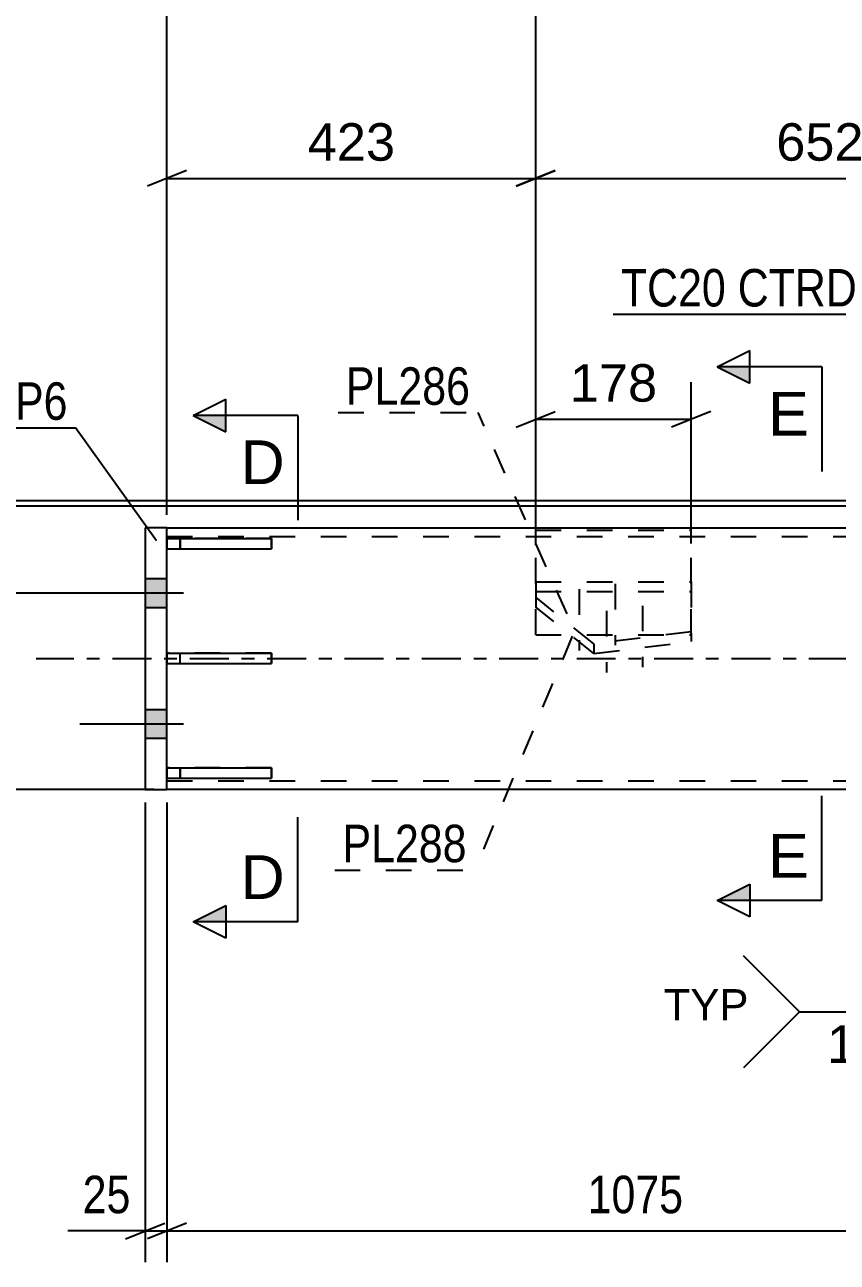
# Model space of a CAD drawing. Header units: millimetres. Extents: x 0 to 2086, y 0 to 594.
# Drawn here: x 60.1 to 122.3, y 447.2 to 541.8 of the extents above; entities that cross this region are included whole.
import ezdxf

# ---------------------------------------------------------------- set-up
doc = ezdxf.new("R2010")
doc.units = ezdxf.units.MM
doc.linetypes.add('DXK_LINE_DOT2', pattern=[3.9198, 1.9599, -1.9599])
doc.linetypes.add('DXK_LINE_DOT3', pattern=[5.9187, 2.979, -0.9799, 0.9799, -0.9799])
doc.styles.add('Arial', font='arial.ttf', dxfattribs={"height": 0.2})
doc.styles.add('Arial Narrow', font='ARIALN.TTF', dxfattribs={"height": 0.2})

# ---------------------------------------------------------------- blocks, each defined once
blk = doc.blocks.new('Part-284858482-1276 - 1225')
at = {"color": 7, "linetype": 'DXK_LINE_DOT2'}
for p, q in [((99.229, 495.125), (99.229, 503.125)), ((99.229, 503.125), (111.119, 503.125)), ((111.119, 495.125), (111.119, 503.125)), ((99.229, 495.125), (111.119, 495.125))]:
    blk.add_line(p, q, dxfattribs=at)
blk = doc.blocks.new('Part-284858482-1315 - 1225')
at = {"color": 2, "linetype": 'Continuous'}
for p, q in [((71.027, 502.497), (79.027, 502.497)), ((71.027, 502.497), (71.027, 501.697)), ((79.027, 502.497), (79.027, 501.697)), ((71.027, 501.697), (79.027, 501.697))]:
    blk.add_line(p, q, dxfattribs=at)
at = {"color": 7, "linetype": 'DXK_LINE_DOT2'}
blk.add_line((72.027, 501.697), (72.027, 502.497), dxfattribs=at)
blk = doc.blocks.new('Part-284858482-1316 - 1225')
at = {"color": 2, "linetype": 'Continuous'}
for p, q in [((71.027, 493.73), (79.027, 493.73)), ((71.027, 493.73), (71.027, 492.93)), ((79.027, 493.73), (79.027, 492.93)), ((71.027, 492.93), (79.027, 492.93))]:
    blk.add_line(p, q, dxfattribs=at)
at = {"color": 7, "linetype": 'DXK_LINE_DOT2'}
blk.add_line((72.027, 492.93), (72.027, 493.73), dxfattribs=at)
blk = doc.blocks.new('Part-284858482-1317 - 1225')
at = {"color": 2, "linetype": 'Continuous'}
for p, q in [((71.027, 484.963), (79.027, 484.963)), ((71.027, 484.963), (71.027, 484.163)), ((79.027, 484.963), (79.027, 484.163)), ((71.027, 484.163), (79.027, 484.163))]:
    blk.add_line(p, q, dxfattribs=at)
at = {"color": 7, "linetype": 'DXK_LINE_DOT2'}
blk.add_line((72.027, 484.163), (72.027, 484.963), dxfattribs=at)
blk = doc.blocks.new('Part-284858482-1318 - 1225')
at = {"color": 7, "linetype": 'DXK_LINE_DOT2'}
for p, q in [((79.027, 502.497), (71.027, 502.497)), ((71.027, 502.497), (71.027, 501.697)), ((72.027, 502.497), (72.027, 501.697)), ((79.027, 501.697), (79.027, 502.497)), ((71.027, 501.697), (79.027, 501.697))]:
    blk.add_line(p, q, dxfattribs=at)
blk = doc.blocks.new('Part-284858482-1319 - 1225')
at = {"color": 7, "linetype": 'DXK_LINE_DOT2'}
for p, q in [((79.027, 493.73), (71.027, 493.73)), ((71.027, 493.73), (71.027, 492.93)), ((72.027, 492.93), (72.027, 493.73)), ((79.027, 492.93), (79.027, 493.73)), ((71.027, 492.93), (79.027, 492.93))]:
    blk.add_line(p, q, dxfattribs=at)
blk = doc.blocks.new('Part-284858482-1320 - 1225')
at = {"color": 7, "linetype": 'DXK_LINE_DOT2'}
for p, q in [((79.027, 484.963), (71.027, 484.963)), ((71.027, 484.963), (71.027, 484.163)), ((72.027, 484.963), (72.027, 484.163)), ((79.027, 484.163), (79.027, 484.963)), ((71.027, 484.163), (79.027, 484.163))]:
    blk.add_line(p, q, dxfattribs=at)
blk = doc.blocks.new('Bolt-284858482-1344 - 1225')
at = {"linetype": 'Continuous'}
for points in [[(69.361, 499.406), (69.361, 497.206), (71.027, 497.206), (71.027, 499.406)], [(69.361, 499.406), (69.361, 497.206), (71.027, 497.206), (71.027, 499.406)], [(69.361, 489.406), (69.361, 487.206), (71.027, 487.206), (71.027, 489.406)], [(69.361, 489.406), (69.361, 487.206), (71.027, 487.206), (71.027, 489.406)]]:
    blk.add_hatch(color=1, dxfattribs=at).paths.add_polyline_path(points)
at = {"color": 1, "linetype": 'Continuous'}
for p, q in [((71.027, 499.406), (69.361, 499.406)), ((71.027, 499.406), (69.361, 499.406)), ((72.294, 498.306), (64.361, 498.306)), ((72.294, 498.306), (64.361, 498.306)), ((71.027, 497.206), (69.361, 497.206)), ((71.027, 497.206), (69.361, 497.206)), ((71.027, 489.406), (69.361, 489.406)), ((71.027, 489.406), (69.361, 489.406)), ((72.294, 488.306), (64.361, 488.306)), ((72.294, 488.306), (64.361, 488.306)), ((71.027, 487.206), (69.361, 487.206)), ((71.027, 487.206), (69.361, 487.206))]:
    blk.add_line(p, q, dxfattribs=at)
blk = doc.blocks.new('Part-284858482-1361 - 1225')
at = {"color": 2, "linetype": 'Continuous'}
for p, q in [((71.027, 503.306), (142.694, 503.306)), ((142.694, 501.972), (142.694, 503.306)), ((142.694, 501.972), (142.694, 483.306)), ((142.694, 483.306), (71.027, 483.306))]:
    blk.add_line(p, q, dxfattribs=at)
at = {"color": 7, "linetype": 'DXK_LINE_DOT2'}
for p, q in [((71.027, 483.306), (71.027, 503.306)), ((71.027, 502.639), (142.694, 502.639)), ((142.694, 503.204), (142.694, 501.972)), ((71.027, 483.972), (142.694, 483.972)), ((142.694, 483.972), (142.694, 484.023))]:
    blk.add_line(p, q, dxfattribs=at)
at = {"color": 7, "linetype": 'DXK_LINE_DOT3'}
blk.add_line((152.694, 493.306), (61.027, 493.306), dxfattribs=at)
blk = doc.blocks.new('Part-284858482-1431 - 1225')
at = {"color": 2, "linetype": 'Continuous'}
for p, q in [((69.361, 503.306), (69.361, 483.306)), ((71.027, 503.306), (69.361, 503.306)), ((71.027, 483.306), (71.027, 503.306)), ((69.361, 483.306), (71.027, 483.306))]:
    blk.add_line(p, q, dxfattribs=at)
blk = doc.blocks.new('Bolt-284858482-1525 - 1225')
at = {"color": 1, "linetype": 'DXK_LINE_DOT2'}
for p, q in [((102.555, 498.631), (102.555, 493.932)), ((105.313, 499.034), (105.313, 494.336)), ((104.653, 496.954), (104.653, 492.255)), ((107.411, 497.357), (107.411, 492.659))]:
    blk.add_line(p, q, dxfattribs=at)
blk = doc.blocks.new('Part-284858482-1526 - 1225')
at = {"color": 7, "linetype": 'DXK_LINE_DOT2'}
for p, q in [((99.229, 499.188), (111.119, 499.188)), ((99.229, 499.188), (99.229, 497.255)), ((111.119, 499.188), (111.119, 494.612)), ((99.229, 498.436), (111.119, 498.436)), ((103.688, 494.443), (99.229, 498.007)), ((103.688, 493.692), (99.229, 497.255)), ((111.119, 495.364), (103.688, 494.443)), ((103.688, 493.692), (111.119, 494.612)), ((103.688, 494.443), (103.688, 493.692))]:
    blk.add_line(p, q, dxfattribs=at)
blk = doc.blocks.new('StraightDimension-284858482-1664 - 1225')
at = {"color": 7, "linetype": 'Continuous'}
blk.add_line((70.027, 483.306), (41.497, 483.306), dxfattribs=at)
blk = doc.blocks.new('StraightDimension-284858482-1671 - 1225')
at = {"color": 7, "linetype": 'Continuous'}
for p, q in [((52.538, 496.806), (51.338, 499.806)), ((68.361, 498.306), (41.497, 498.306)), ((51.938, 483.306), (51.938, 498.306)), ((51.338, 484.806), (52.538, 481.806)), ((70.027, 483.306), (41.497, 483.306))]:
    blk.add_line(p, q, dxfattribs=at)
at = {"color": 0}
blk.add_wipeout([(51.188, 494.148), (46.988, 494.148), (46.988, 487.464), (51.188, 487.464)], dxfattribs=at)
at = {"color": 3, "style": 'Arial Narrow'}
blk.add_text('225', height=2.8633, rotation=90.00021, dxfattribs=at).set_placement((50.588, 488.064))
at = {"color": 0, "linetype": 'Continuous'}
blk.add_wipeout([(51.238, 498.906), (51.238, 503.106), (40.897, 503.106), (40.897, 498.906)], dxfattribs=at)
at = {"color": 3, "linetype": 'Continuous', "style": 'Arial Narrow'}
blk.add_text('13823', height=2.8633, dxfattribs=at).set_placement((41.497, 499.506))
blk = doc.blocks.new('StraightDimension-284858482-1678 - 1225')
at = {"color": 7, "linetype": 'Continuous'}
for p, q in [((175.029, 504.973), (41.497, 504.973)), ((68.361, 498.306), (41.497, 498.306))]:
    blk.add_line(p, q, dxfattribs=at)
blk = doc.blocks.new('StraightDimension-284858482-1743 - 1225')
at = {"color": 7, "linetype": 'Continuous'}
blk.add_line((141.696, 504.973), (26.499, 504.973), dxfattribs=at)
blk = doc.blocks.new('StraightDimension-284858482-1752 - 1225')
at = {"color": 7, "linetype": 'Continuous'}
for p, q in [((29.349, 505.373), (29.349, 509.451)), ((29.349, 505.373), (29.349, 509.451)), ((28.749, 506.873), (29.949, 503.873)), ((29.949, 503.473), (28.749, 506.473)), ((142.029, 505.373), (26.499, 505.373)), ((29.349, 504.973), (29.349, 505.373)), ((141.696, 504.973), (26.499, 504.973))]:
    blk.add_line(p, q, dxfattribs=at)
at = {"color": 0}
blk.add_wipeout([(28.599, 508.926), (24.399, 508.926), (24.399, 505.898), (28.599, 505.898)], dxfattribs=at)
at = {"color": 3, "style": 'Arial Narrow'}
blk.add_text('6', height=2.863, rotation=90.00021, dxfattribs=at).set_placement((27.999, 506.498))
blk = doc.blocks.new('StraightDimension-284858482-7348 - 1225')
at = {"color": 7, "linetype": 'Continuous'}
for p, q in [((99.229, 501.988), (99.229, 532.881)), ((142.696, 505.214), (142.696, 532.881)), ((100.729, 530.631), (97.729, 529.431)), ((99.229, 530.031), (142.696, 530.031)), ((141.196, 529.431), (144.196, 530.631))]:
    blk.add_line(p, q, dxfattribs=at)
at = {"color": 0}
blk.add_wipeout([(124.898, 530.781), (124.898, 534.981), (117.027, 534.981), (117.027, 530.781)], dxfattribs=at)
at = {"color": 3, "style": 'Arial'}
blk.add_text('652', height=2.8652, dxfattribs=at).set_placement((117.627, 531.381))
blk = doc.blocks.new('StraightDimension-284858482-7349 - 1225')
at = {"color": 7, "linetype": 'Continuous'}
for p, q in [((71.027, 504.306), (71.027, 532.881)), ((99.229, 501.988), (99.229, 532.881)), ((72.527, 530.631), (69.527, 529.431)), ((71.027, 530.031), (99.229, 530.031)), ((97.729, 529.431), (100.729, 530.631))]:
    blk.add_line(p, q, dxfattribs=at)
at = {"color": 0}
blk.add_wipeout([(89.064, 530.781), (89.064, 534.981), (81.193, 534.981), (81.193, 530.781)], dxfattribs=at)
at = {"color": 3, "style": 'Arial'}
blk.add_text('423', height=2.8652, dxfattribs=at).set_placement((81.793, 531.381))
blk = doc.blocks.new('StraightDimension-284858482-7780 - 1225')
at = {"color": 7, "linetype": 'Continuous'}
for p, q in [((99.229, 502.122), (99.229, 514.457)), ((111.119, 502.122), (111.119, 514.457)), ((97.729, 511.007), (100.729, 512.207)), ((112.619, 512.207), (109.619, 511.007)), ((99.229, 511.607), (111.119, 511.607))]:
    blk.add_line(p, q, dxfattribs=at)
at = {"color": 0}
blk.add_wipeout([(109.11, 512.357), (109.11, 516.557), (101.239, 516.557), (101.239, 512.357)], dxfattribs=at)
at = {"color": 3, "style": 'Arial'}
blk.add_text('178', height=2.8652, dxfattribs=at).set_placement((101.839, 512.957))
blk = doc.blocks.new('StraightDimension-284858482-9782 - 1225')
at = {"color": 7, "linetype": 'Continuous'}
for p, q in [((71.027, 482.306), (71.027, 447.159)), ((142.694, 482.306), (142.694, 447.159)), ((72.527, 450.159), (69.527, 448.959)), ((71.027, 449.559), (142.694, 449.559)), ((141.194, 448.959), (144.194, 450.159))]:
    blk.add_line(p, q, dxfattribs=at)
at = {"color": 0}
blk.add_wipeout([(111.117, 450.309), (111.117, 454.509), (102.604, 454.509), (102.604, 450.309)], dxfattribs=at)
at = {"color": 3, "style": 'Arial Narrow'}
blk.add_text('1075', height=2.8633, dxfattribs=at).set_placement((103.204, 450.909))
blk = doc.blocks.new('StraightDimension-284858482-9783 - 1225')
at = {"color": 7, "linetype": 'Continuous'}
for p, q in [((69.361, 482.306), (69.361, 447.159)), ((71.027, 482.306), (71.027, 447.159)), ((69.361, 449.559), (63.454, 449.559)), ((69.361, 449.559), (63.454, 449.559)), ((67.861, 448.959), (70.861, 450.159)), ((69.361, 449.559), (71.027, 449.559)), ((72.527, 450.159), (69.527, 448.959))]:
    blk.add_line(p, q, dxfattribs=at)
at = {"color": 0}
blk.add_wipeout([(68.836, 450.309), (68.836, 454.509), (63.979, 454.509), (63.979, 450.309)], dxfattribs=at)
at = {"color": 3, "style": 'Arial Narrow'}
blk.add_text('25', height=2.8633, dxfattribs=at).set_placement((64.579, 450.909))
blk = doc.blocks.new('StraightDimension-284858482-18126 - 1225')
at = {"color": 7, "linetype": 'Continuous'}
for p, q in [((99.229, 504.125), (99.229, 568.18)), ((142.696, 505.973), (142.696, 568.18)), ((100.729, 565.93), (97.729, 564.73)), ((141.196, 564.73), (144.196, 565.93)), ((99.229, 565.33), (142.696, 565.33))]:
    blk.add_line(p, q, dxfattribs=at)
at = {"color": 0}
blk.add_wipeout([(124.305, 566.08), (124.305, 570.28), (117.62, 570.28), (117.62, 566.08)], dxfattribs=at)
at = {"color": 3, "style": 'Arial Narrow'}
blk.add_text('652', height=2.8633, dxfattribs=at).set_placement((118.22, 566.68))
blk = doc.blocks.new('StraightDimension-284858482-18127 - 1225')
at = {"color": 7, "linetype": 'Continuous'}
for p, q in [((71.027, 504.306), (71.027, 568.18)), ((99.229, 504.125), (99.229, 568.18)), ((72.527, 565.93), (69.527, 564.73)), ((97.729, 564.73), (100.729, 565.93)), ((71.027, 565.33), (99.229, 565.33))]:
    blk.add_line(p, q, dxfattribs=at)
at = {"color": 0}
blk.add_wipeout([(88.47, 566.08), (88.47, 570.28), (81.786, 570.28), (81.786, 566.08)], dxfattribs=at)
at = {"color": 3, "style": 'Arial Narrow'}
blk.add_text('423', height=2.8633, dxfattribs=at).set_placement((82.386, 566.68))
blk = doc.blocks.new('SectionMark-284858482-10171 - 1225')
at = {"linetype": 'Continuous'}
for points in [[(115.619, 515.61), (115.619, 514.36), (113.119, 515.61)], [(115.619, 476.061), (115.619, 474.811), (113.119, 474.811)]]:
    blk.add_hatch(color=6, dxfattribs=at).paths.add_polyline_path(points)
at = {"color": 6, "linetype": 'Continuous'}
for p, q in [((113.119, 515.61), (115.619, 516.86)), ((115.619, 514.36), (115.619, 516.86)), ((121.119, 515.61), (113.119, 515.61)), ((113.119, 515.61), (115.619, 514.36)), ((121.119, 515.61), (121.119, 507.61)), ((121.119, 474.811), (121.119, 482.811)), ((113.119, 474.811), (115.619, 476.061)), ((115.619, 476.061), (115.619, 473.561)), ((121.119, 474.811), (113.119, 474.811)), ((115.619, 473.561), (113.119, 474.811))]:
    blk.add_line(p, q, dxfattribs=at)
at = {"color": 0, "linetype": 'Continuous'}
for points in [[(120.119, 510.36), (120.119, 513.86), (117.009, 513.86), (117.009, 510.36)], [(120.119, 476.561), (120.119, 480.061), (117.009, 480.061), (117.009, 476.561)]]:
    blk.add_wipeout(points, dxfattribs=at)
at = {"color": 3, "linetype": 'Continuous', "style": 'Arial'}
for p in [(117.009, 510.36), (117.009, 476.561)]:
    blk.add_text('E', height=3.343, dxfattribs=at).set_placement(p)
blk = doc.blocks.new('Mark-284858482-1427 - 1225')
at = {"color": 30, "linetype": 'Continuous'}
for p in [(56.616, 510.968), (70.234, 502.327)]:
    blk.add_line(p, (64.027, 510.968), dxfattribs=at)
at = {"color": 0}
blk.add_wipeout([(63.427, 511.568), (63.427, 514.568), (57.216, 514.568), (57.216, 511.568)], dxfattribs=at)
blk.add_wipeout([(63.427, 511.568), (63.427, 514.568), (57.216, 514.568), (57.216, 511.568)], dxfattribs=at)
at = {"color": 3, "style": 'Arial Narrow'}
blk.add_text('SP6', height=2.8633, dxfattribs=at).set_placement((57.216, 511.568))
blk = doc.blocks.new('Mark-284858482-7396 - 1225')
at = {"color": 30, "linetype": 'Continuous'}
for p in [(105.148, 519.634), (133.366, 503.306)]:
    blk.add_line(p, (124.41, 519.634), dxfattribs=at)
at = {"color": 0}
for points in [[(113.784, 520.234), (113.784, 523.234), (105.748, 523.234), (105.748, 520.234)], [(123.81, 520.234), (123.81, 523.234), (114.684, 523.234), (114.684, 520.234)]]:
    blk.add_wipeout(points, dxfattribs=at)
for points in [[(113.784, 520.234), (113.784, 523.234), (105.748, 523.234), (105.748, 520.234)], [(123.81, 520.234), (123.81, 523.234), (114.684, 523.234), (114.684, 520.234)]]:
    blk.add_wipeout(points, dxfattribs=at)
at = {"color": 3, "style": 'Arial Narrow'}
for s, p in [('TC20', (105.748, 520.234)), ('CTRD', (114.684, 520.234))]:
    blk.add_text(s, height=2.8633, dxfattribs=at).set_placement(p)
blk = doc.blocks.new('WeldMark-284858482-7539 - 1225')
at = {"linetype": 'Continuous'}
blk.add_hatch(color=30, dxfattribs=at).paths.add_polyline_path([(140.582, 481.047), (142.694, 483.306), (141.894, 480.319)])
at = {"color": 30, "linetype": 'Continuous'}
for p in [(142.694, 483.306), (119.401, 466.303)]:
    blk.add_line(p, (133.257, 466.303), dxfattribs=at)
at = {"color": 3, "linetype": 'Continuous'}
for p, q in [((119.401, 466.303), (115.115, 470.589)), ((119.401, 466.303), (115.115, 462.017)), ((126.014, 466.303), (130.3, 466.303)), ((130.3, 466.303), (126.014, 462.017)), ((126.014, 462.017), (126.014, 466.303))]:
    blk.add_line(p, q, dxfattribs=at)
for start, end in [(90, 270), (270, 90)]:
    blk.add_arc((133.257, 466.303), 1.5, start, end, dxfattribs=at)
at = {"color": 0}
blk.add_wipeout([(125.357, 462.203), (125.357, 465.603), (121.301, 465.603), (121.301, 462.203)], dxfattribs=at)
at = {"color": 3, "style": 'Arial'}
blk.add_text('12', height=2.8652, dxfattribs=at).set_placement((121.501, 462.403))
at = {"color": 0, "linetype": 'Continuous'}
blk.add_wipeout([(115.501, 465.653), (115.501, 468.153), (109.021, 468.153), (109.021, 465.653)], dxfattribs=at)
blk.add_wipeout([(115.501, 465.653), (115.501, 468.153), (109.021, 468.153), (109.021, 465.653)], dxfattribs=at)
at = {"color": 3, "linetype": 'Continuous', "style": 'Arial'}
blk.add_text('TYP', height=2.3877, dxfattribs=at).set_placement((109.021, 465.653))
blk = doc.blocks.new('Mark-284858482-7867 - 1225')
at = {"color": 30, "linetype": 'DXK_LINE_DOT2'}
for p in [(84.116, 512.117), (101.627, 496.744)]:
    blk.add_line(p, (94.82, 512.117), dxfattribs=at)
at = {"color": 0}
blk.add_wipeout([(94.22, 512.717), (94.22, 515.717), (84.716, 515.717), (84.716, 512.717)], dxfattribs=at)
blk.add_wipeout([(94.22, 512.717), (94.22, 515.717), (84.716, 515.717), (84.716, 512.717)], dxfattribs=at)
at = {"color": 3, "style": 'Arial Narrow'}
blk.add_text('PL286', height=2.8633, dxfattribs=at).set_placement((84.716, 512.717))
blk = doc.blocks.new('Mark-284858482-7870 - 1225')
at = {"color": 30, "linetype": 'DXK_LINE_DOT2'}
for p in [(102.028, 495.018), (83.854, 477.145)]:
    blk.add_line(p, (94.558, 477.145), dxfattribs=at)
at = {"color": 0}
blk.add_wipeout([(93.958, 477.745), (93.958, 480.745), (84.454, 480.745), (84.454, 477.745)], dxfattribs=at)
blk.add_wipeout([(93.958, 477.745), (93.958, 480.745), (84.454, 480.745), (84.454, 477.745)], dxfattribs=at)
at = {"color": 3, "style": 'Arial Narrow'}
blk.add_text('PL288', height=2.8633, dxfattribs=at).set_placement((84.454, 477.745))
blk = doc.blocks.new('SectionMark-284858482-9925 - 1225')
at = {"linetype": 'Continuous'}
for points in [[(75.527, 511.903), (75.527, 510.653), (73.027, 511.903)], [(75.527, 474.434), (75.527, 473.184), (73.027, 473.184)]]:
    blk.add_hatch(color=6, dxfattribs=at).paths.add_polyline_path(points)
at = {"color": 6, "linetype": 'Continuous'}
for p, q in [((73.027, 511.903), (75.527, 513.153)), ((75.527, 510.653), (75.527, 513.153)), ((81.027, 511.903), (73.027, 511.903)), ((73.027, 511.903), (75.527, 510.653)), ((81.027, 511.903), (81.027, 503.903)), ((81.027, 473.184), (81.027, 481.184)), ((73.027, 473.184), (75.527, 474.434)), ((75.527, 474.434), (75.527, 471.934)), ((81.027, 473.184), (73.027, 473.184)), ((75.527, 471.934), (73.027, 473.184))]:
    blk.add_line(p, q, dxfattribs=at)
at = {"color": 0, "linetype": 'Continuous'}
for points in [[(80.027, 506.653), (80.027, 510.153), (76.657, 510.153), (76.657, 506.653)], [(80.027, 474.934), (80.027, 478.434), (76.657, 478.434), (76.657, 474.934)]]:
    blk.add_wipeout(points, dxfattribs=at)
at = {"color": 3, "linetype": 'Continuous', "style": 'Arial'}
for p in [(76.657, 506.653), (76.657, 474.934)]:
    blk.add_text('D', height=3.343, dxfattribs=at).set_placement(p)

msp = doc.modelspace()

# ---------------------------------------------------------------- block references
for name in ['Part-284858482-1361 - 1225', 'Part-284858482-1431 - 1225', 'Part-284858482-1315 - 1225', 'Part-284858482-1318 - 1225', 'Part-284858482-1276 - 1225', 'Bolt-284858482-1344 - 1225', 'Part-284858482-1526 - 1225', 'Bolt-284858482-1525 - 1225', 'Part-284858482-1316 - 1225', 'Part-284858482-1319 - 1225', 'Part-284858482-1317 - 1225', 'Part-284858482-1320 - 1225']:
    msp.add_blockref(name, (0, 0))

# ---------------------------------------------------------------- next in the draw order: block references
msp.add_blockref('StraightDimension-284858482-1664 - 1225', (0, 0))

# ---------------------------------------------------------------- next in the draw order: block references
msp.add_blockref('StraightDimension-284858482-1671 - 1225', (0, 0))

# ---------------------------------------------------------------- next in the draw order: block references
msp.add_blockref('StraightDimension-284858482-1678 - 1225', (0, 0))

# ---------------------------------------------------------------- next in the draw order: block references
msp.add_blockref('StraightDimension-284858482-1743 - 1225', (0, 0))

# ---------------------------------------------------------------- next in the draw order: block references
for name in ['StraightDimension-284858482-1752 - 1225', 'StraightDimension-284858482-9782 - 1225']:
    msp.add_blockref(name, (0, 0))

# ---------------------------------------------------------------- next in the draw order: block references
for name in ['StraightDimension-284858482-7348 - 1225', 'Mark-284858482-7870 - 1225', 'StraightDimension-284858482-9783 - 1225']:
    msp.add_blockref(name, (0, 0))

# ---------------------------------------------------------------- next in the draw order: block references
msp.add_blockref('StraightDimension-284858482-7349 - 1225', (0, 0))

# ---------------------------------------------------------------- next in the draw order: block references
msp.add_blockref('StraightDimension-284858482-7780 - 1225', (0, 0))

# ---------------------------------------------------------------- next in the draw order: block references
msp.add_blockref('StraightDimension-284858482-18126 - 1225', (0, 0))

# ---------------------------------------------------------------- next in the draw order: block references
for name in ['StraightDimension-284858482-18127 - 1225', 'SectionMark-284858482-10171 - 1225']:
    msp.add_blockref(name, (0, 0))

# ---------------------------------------------------------------- next in the draw order: block references
for name in ['Mark-284858482-7396 - 1225', 'Mark-284858482-7867 - 1225', 'Mark-284858482-1427 - 1225', 'SectionMark-284858482-9925 - 1225', 'WeldMark-284858482-7539 - 1225']:
    msp.add_blockref(name, (0, 0))

doc.saveas('drawing.dxf')
